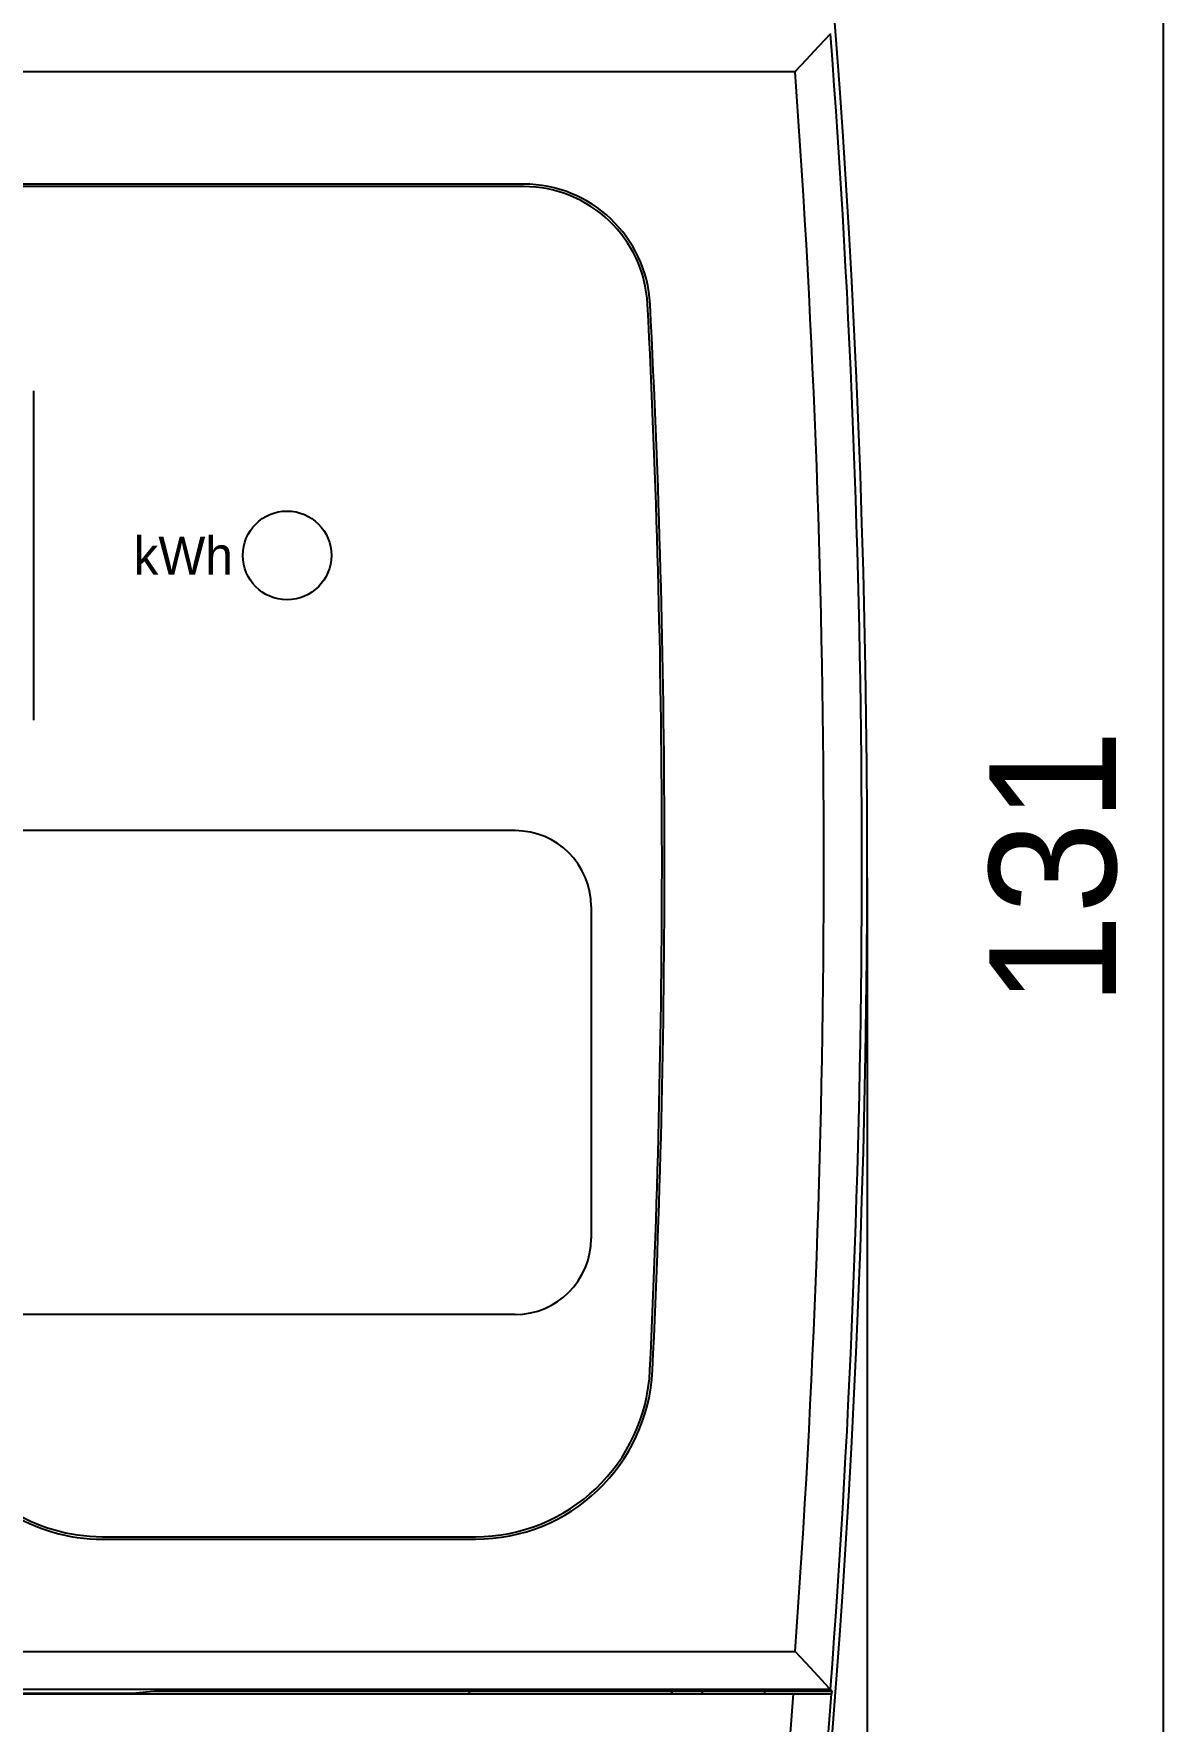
# Model space of a CAD drawing. Header units: millimetres. Extents: x 0 to 210250, y 0 to 148500.
# Drawn here: x 162306 to 165443, y 81935 to 86622 of the extents above; entities that cross this region are included whole.
import ezdxf

# ---------------------------------------------------------------- set-up
doc = ezdxf.new("R2010")
doc.units = ezdxf.units.MM
doc.header["$LTSCALE"] = 600
doc.layers.add('원격검침', color=3, linetype='CONTINUOUS')
doc.styles.add('울릉도M', font='')
doc.styles.get('울릉도M').set_extended_font_data('HY울릉도L')

msp = doc.modelspace()

# ---------------------------------------------------------------- linework, layer by layer
at = {"layer": '원격검침', "color": 2}
for p, q in [((165442.9, 88755.4), (165442.9, 79890.1)), ((164484.7, 86585.7), (164451.2, 86549.6)), ((164505.1, 86607.6), (164484.7, 86585.7)), ((164515, 86618.3), (164505.1, 86607.6)), ((164518.8, 86622.4), (164515, 86618.3)), ((164451.2, 86549.6), (164421.2, 86517.3)), ((164420.8, 86516.9), (156798.8, 86516.9)), ((164421.2, 86517.3), (164420.8, 86516.9)), ((163666.5, 86204.9), (157553.2, 86204.9)), ((163666.5, 86197.8), (157553.2, 86197.8)), ((162306.2, 84716), (162306.2, 85630.7)), ((163643, 84408.9), (161734.6, 84408.9)), ((164620.9, 84278.8), (164620.9, 78141.3)), ((163854.1, 84197.8), (163854.1, 83276.1)), ((163643, 83065.1), (157592.1, 83065.1)), ((162497.2, 82447.7), (163532.6, 82447.7)), ((162497.2, 82440.7), (163532.6, 82440.7)), ((161580.8, 82128.7), (164420.8, 82128.7)), ((164421.2, 82128.3), (164420.8, 82128.7)), ((164451.2, 82096), (164421.2, 82128.3)), ((164484.7, 82059.9), (164451.2, 82096)), ((164505.1, 82037.9), (164484.7, 82059.9)), ((164515, 82027.2), (164505.1, 82037.9)), ((164518.8, 82023.1), (161580.8, 82023.1)), ((161580.8, 82012.6), (162368.8, 82012.6)), ((161580.8, 82011.5), (164416.4, 82011.5)), ((162368.8, 82012.6), (162474.3, 82012.6)), ((162368.8, 82012.6), (162368.8, 82011.5)), ((162372.2, 82011.5), (162372.2, 82012.6)), ((162471, 82012.6), (162471, 82011.5)), ((162474.3, 82012.6), (162579.9, 82012.6)), ((162474.3, 82011.5), (162474.3, 82012.6)), ((162579.9, 82012.6), (162639.6, 82018.5)), ((162639.6, 82018.5), (164336.8, 82018.5)), ((163515.6, 82018.5), (163515.6, 82011.5)), ((163515.6, 82018.5), (163515.6, 82011.5)), ((164078.5, 82011.5), (164078.5, 82018.5)), ((164078.5, 82018.5), (164078.5, 82011.5)), ((164163, 82011.5), (164163, 82018.5)), ((164336.2, 82011.5), (164336.8, 82018.5)), ((164336.8, 82018.5), (164523.1, 82018.5)), ((164407.3, 81890), (164416.4, 82011.5)), ((164416.4, 82011.5), (164520.6, 82011.5)), ((164520.6, 82011.5), (164512.5, 81904.2)), ((164518.8, 82023.1), (164515, 82027.2)), ((164523.1, 82018.5), (164518.8, 82023.1)), ((164520.6, 82011.5), (164522.6, 82011.5)), ((164522.5, 82011.5), (164523.1, 82018.5))]:
    msp.add_line(p, q, dxfattribs=at)
msp.add_circle((163009.8, 85173.4), 123.1, dxfattribs=at)
for centre, radius, start, end in [((134225.7, 84322.8), 30395.2, 351.88762, 8.11238), ((134225.7, 84322.8), 30395.2, 351.88763, 8.11237), ((134225.7, 84322.8), 30380.2, 355.65881, 4.34119), ((134225.7, 84322.8), 30274.7, 355.84393, 4.15607), ((163666.5, 85853.1), 351.8, 2.9755, 90), ((163666.5, 85853.1), 344.8, 2.9755, 90), ((134225.7, 84322.8), 29825.3, 357.28534, 2.97552), ((134225.7, 84322.8), 29832.3, 357.28534, 2.97552), ((163643, 84197.8), 211.1, 0, 90), ((163643, 83276.1), 211.1, 270, 0), ((163532.6, 82933.2), 485.5, 270, 357.2853), ((163532.6, 82933.2), 492.5, 270, 357.2853), ((162497.2, 82933.2), 492.5, 205.3769, 270), ((162497.2, 82933.2), 485.5, 205.3769, 270)]:
    msp.add_arc(centre, radius, start, end, dxfattribs=at)

# ---------------------------------------------------------------- texts
at = {"layer": '원격검침', "color": 2, "style": '울릉도M'}
msp.add_text('kWh', height=105.54, dxfattribs=at).set_placement((162583.3, 85119.8))
at = {"layer": '원격검침', "color": 2, "insert": (165138.2, 84305.5), "char_height": 351.87, "attachment_point": 5, "rotation": 90, "style": '울릉도M'}
msp.add_mtext('131', dxfattribs=at)

doc.saveas('drawing.dxf')
